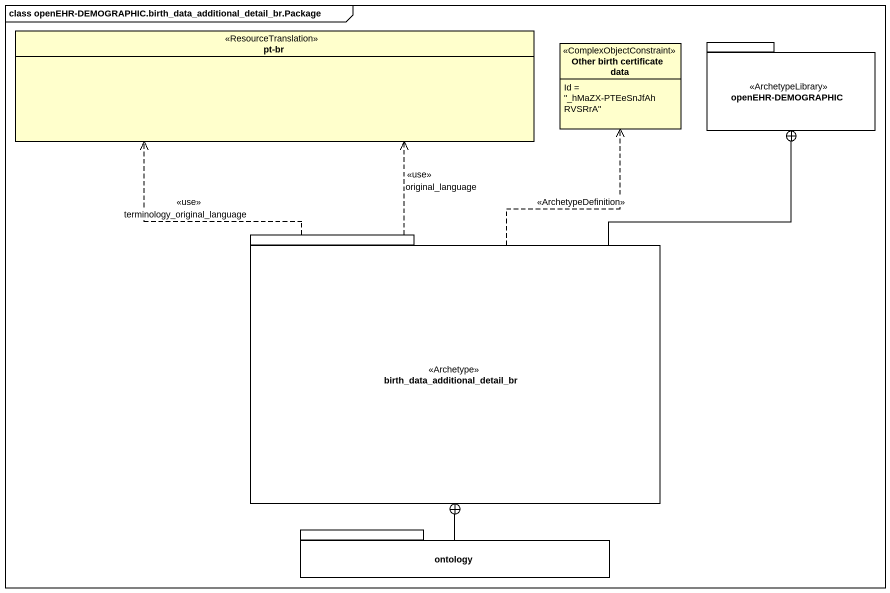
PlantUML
@startuml
mainframe class openEHR-DEMOGRAPHIC.birth_data_additional_detail_br.Package
hide circle
hide empty members
enum "pt-br" as pt_br <<ResourceTranslation>>
class "Other birth certificate data" as Other_birth_certificate_data <<ComplexObjectConstraint>> {
  Id = "_hMaZX-PTEeSnJfAhRVSRrA"
}
package "openEHR-DEMOGRAPHIC" as openEHR_DEMOGRAPHIC <<ArchetypeLibrary>> {
}
package "birth_data_additional_detail_br" as birth_data_additional <<Archetype>> {
}
package ontology {
}
birth_data_additional .up.> pt_br : <<use>>\nterminology_original_language
birth_data_additional .up.> pt_br : <<use>>\noriginal_language
birth_data_additional .up.> Other_birth_certificate_data : <<ArchetypeDefinition>>
birth_data_additional -up-+ openEHR_DEMOGRAPHIC
ontology -up-+ birth_data_additional
@enduml
